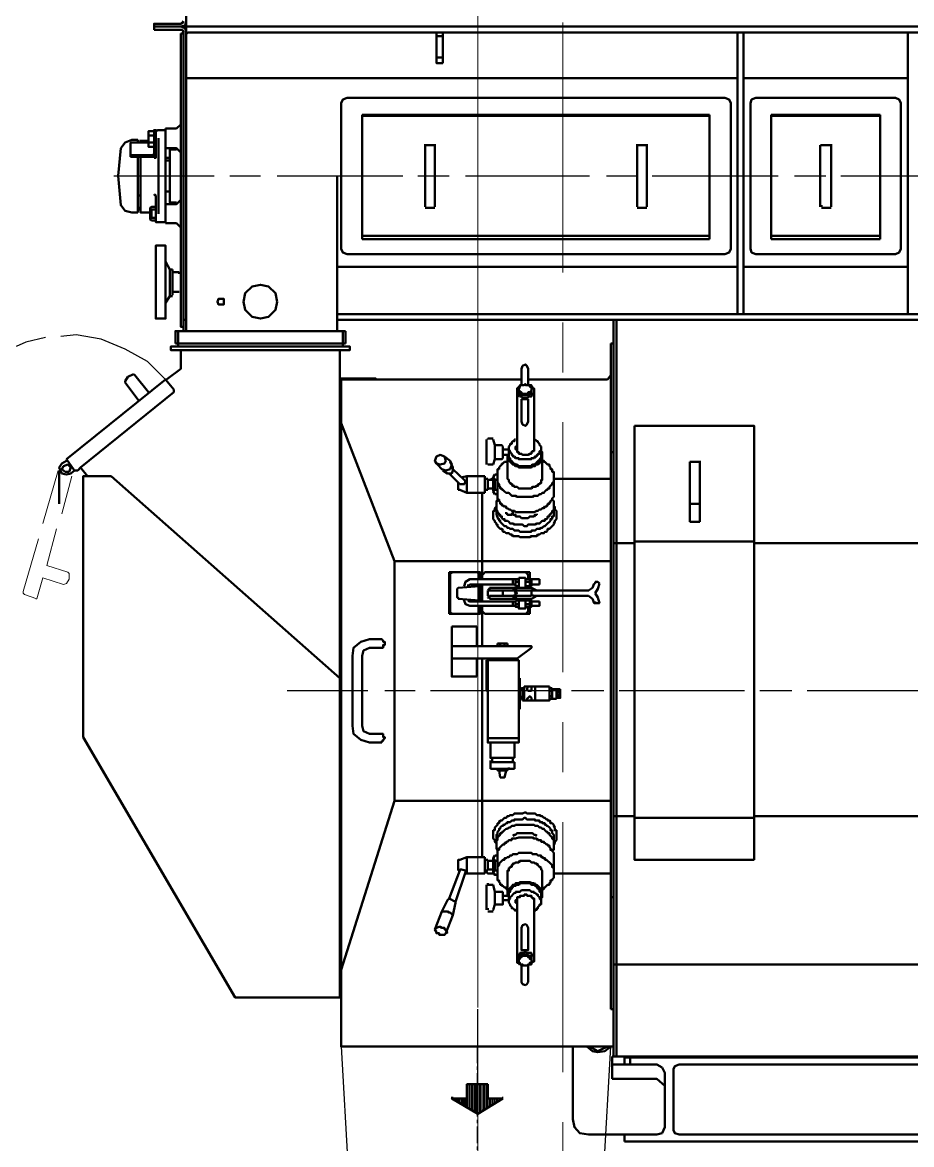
# Model space of a CAD drawing. Header units: millimetres. Extents: x 3220 to 226993, y 817 to 176024.
# Drawn here: x 204621 to 206315, y 140950 to 143088 of the extents above; entities that cross this region are included whole.
import ezdxf

# ---------------------------------------------------------------- set-up
doc = ezdxf.new("R2010")
doc.units = ezdxf.units.MM
doc.linetypes.add('AXES', pattern=[50.8, 31.75, -6.35, 6.35, -6.35])
doc.layers.add('Axe', color=1, linetype='AXES', lineweight=9)

# ---------------------------------------------------------------- blocks, each defined once
blk = doc.blocks.new('section b-c')
at = {"layer": 'Axe', "ltscale": 15}
blk.add_line((15000, -4000), (15000, 33323.9), dxfattribs=at)
blk = doc.blocks.new('PRESSE F')
at = {"color": 1, "linetype": 'Continuous', "lineweight": 20}
for points in [[(0, 255.5), (0, 3395.1)], [(0, 109), (0, -148.5)]]:
    blk.add_lwpolyline(points, dxfattribs=at)
at = {"color": 7, "linetype": 'Continuous', "lineweight": 50, "true_color": 0x000007}
for points in [[(-555.6, 2685.7), (-555.6, 2124.9)], [(-616.9, 2118.7), (-616.9, 2130.1), (-566, 2130.1)], [(1792.6, 2124.9), (-616.9, 2124.9)], [(-616.9, 2118.7), (-566, 2118.7), (-566, 2118.7)], [(-566, 2124.9), (-557.7, 2127), (-555.6, 2135.3)], [(-566, 2130.1), (-562.9, 2132.2), (-560.8, 2135.3)], [(-555.6, 2113.5), (-557.7, 2121.8), (-566, 2124.9)], [(-560.8, 1544.3), (-560.8, 2113.5), (-562.9, 2118.7), (-566, 2118.7)], [(-555.6, 1544.3), (-555.6, 2124.9)], [(-566, 2111.4), (-566, 1552.6), (-566, 1552.6)], [(-560.8, 2111.4), (-566, 2111.4)], [(-552.5, 2113.5), (-555.6, 2111.4)], [(1733.4, 2113.5), (-552.5, 2113.5)], [(-78.9, 2113.5), (-78.9, 2055.3), (-66.5, 2055.3)], [(-66.5, 2106.2), (-78.9, 2106.2)], [(-66.5, 2113.5), (-66.5, 2055.3)], [(494.4, 1576.5), (494.4, 2113.5)], [(505.8, 1576.5), (505.8, 2113.5)], [(819.4, 1576.5), (819.4, 2113.5)], [(-66.5, 2065.7), (-78.9, 2065.7)], [(494.4, 2026.2), (-555.6, 2026.2)], [(819.4, 2026.2), (505.8, 2026.2)], [(-249.3, 1988.8), (-257.6, 1985.7), (-260.7, 1978.5)], [(-249.3, 1988.8), (470.5, 1988.8)], [(481.9, 1978.5), (478.8, 1985.7), (470.5, 1988.8)], [(529.7, 1988.8), (521.4, 1985.7), (519.3, 1978.5)], [(795.5, 1988.8), (529.7, 1988.8)], [(805.9, 1978.5), (802.8, 1985.7), (795.5, 1988.8)], [(-260.7, 1978.5), (-260.7, 1701.2), (-257.6, 1693.9), (-249.3, 1690.8), (470.5, 1690.8)], [(481.9, 1978.5), (481.9, 1701.2)], [(519.3, 1978.5), (519.3, 1701.2)], [(805.9, 1978.5), (805.9, 1701.2)], [(-220.2, 1956.6), (441.4, 1956.6)], [(-220.2, 1956.6), (-220.2, 1719.9)], [(-220.2, 1954.6), (441.4, 1954.6)], [(441.4, 1956.6), (441.4, 1719.9)], [(766.5, 1956.6), (558.7, 1956.6)], [(558.7, 1956.6), (558.7, 1719.9)], [(766.5, 1954.6), (558.7, 1954.6)], [(766.5, 1956.6), (766.5, 1719.9)], [(-616.9, 1925.5), (-627.3, 1925.5), (-627.3, 1903.7)], [(-616.9, 1882.9), (-616.9, 1927.6), (-613.8, 1927.6)], [(-613.8, 1876.7), (-613.8, 1927.6)], [(-610.7, 1927.6), (-613.8, 1925.5), (-613.8, 1925.5)], [(-595.1, 1927.6), (-610.7, 1927.6)], [(-595.1, 1930.7), (-574.3, 1930.7), (-566, 1938)], [(-595.1, 1927.6), (-595.1, 1930.7)], [(-595.1, 1750), (-595.1, 1927.6), (-595.1, 1927.6)], [(-659.5, 1908.9), (-671.9, 1903.7), (-680.3, 1893.3)], [(-627.3, 1903.7), (-661.6, 1903.7), (-661.6, 1876.7)], [(-648.1, 1908.9), (-659.5, 1908.9), (-659.5, 1908.9)], [(-648.1, 1908.9), (-648.1, 1903.7)], [(-642.9, 1906.8), (-642.9, 1908.9), (-642.9, 1908.9)], [(-642.9, 1903.7), (-642.9, 1906.8)], [(-642.9, 1906.8), (-627.3, 1906.8)], [(-627.3, 1900.6), (-627.3, 1922.4)], [(-627.3, 1917.2), (-616.9, 1917.2), (-616.9, 1917.2)], [(-627.3, 1903.7), (-616.9, 1903.7)], [(-627.3, 1903.7), (-627.3, 1895.4), (-627.3, 1895.4)], [(-616.9, 1917.2), (-613.8, 1917.2)], [(-616.9, 1903.7), (-613.8, 1903.7)], [(-608.6, 1767.6), (-608.6, 1912), (-608.6, 1912)], [(-680.3, 1893.3), (-685.4, 1840.3), (-680.3, 1784.2), (-671.9, 1773.9), (-659.5, 1770.7), (-648.1, 1770.7)], [(-661.6, 1879.8), (-619, 1879.8), (-616.9, 1882.9)], [(-627.3, 1895.4), (-616.9, 1895.4)], [(-619, 1876.7), (-616.9, 1876.7), (-613.8, 1882.9)], [(-595.1, 1893.3), (-595.1, 1895.4)], [(-595.1, 1893.3), (-574.3, 1893.3), (-566, 1885)], [(-586.8, 1890.2), (-586.8, 1893.3)], [(-586.8, 1890.2), (-586.8, 1789.4), (-586.8, 1789.4)], [(-586.8, 1890.2), (-574.3, 1890.2)], [(-100.7, 1898.5), (-100.7, 1900.6)], [(-100.7, 1781.1), (-100.7, 1898.5), (-82, 1898.5)], [(-82, 1898.5), (-82, 1900.6)], [(-82, 1898.5), (-82, 1781.1)], [(303.3, 1898.5), (303.3, 1900.6)], [(303.3, 1898.5), (303.3, 1781.1)], [(322, 1781.1), (322, 1898.5), (303.3, 1898.5)], [(322, 1898.5), (322, 1900.6)], [(652.2, 1898.5), (652.2, 1781.1)], [(654.3, 1898.5), (654.3, 1900.6)], [(673, 1781.1), (673, 1898.5), (654.3, 1898.5)], [(673, 1898.5), (673, 1900.6)], [(-661.6, 1876.7), (-619, 1876.7), (-619, 1876.7)], [(-648.1, 1876.7), (-648.1, 1770.7)], [(-642.9, 1773.9), (-642.9, 1876.7)], [(-616.9, 1874.6), (-613.8, 1874.6), (-613.8, 1876.7)], [(-595.1, 1869.4), (-586.8, 1869.4)], [(-593, 1876.7), (-593, 1874.6), (-593, 1874.6)], [(-593, 1874.6), (-586.8, 1874.6), (-586.8, 1874.6)], [(-267.9, 1840.3), (-267.9, 1666.9)], [(-267.9, 1840.3), (-267.9, 1544.3)], [(-648.1, 1802.9), (-642.9, 1802.9)], [(-613.8, 1802.9), (-616.9, 1805), (-616.9, 1805)], [(-613.8, 1755.2), (-613.8, 1802.9)], [(-595.1, 1810.2), (-586.8, 1810.2)], [(-642.9, 1779.1), (-648.1, 1779.1)], [(-648.1, 1775.9), (-642.9, 1775.9)], [(-613.8, 1781.1), (-622.1, 1781.1), (-624.2, 1779.1), (-622.1, 1775.9)], [(-624.2, 1779.1), (-624.2, 1757.2)], [(-622.1, 1775.9), (-622.1, 1760.4)], [(-622.1, 1775.9), (-613.8, 1775.9), (-613.8, 1775.9)], [(-595.1, 1786.3), (-574.3, 1786.3), (-566, 1794.6)], [(-595.1, 1786.3), (-595.1, 1789.4)], [(-586.8, 1789.4), (-574.3, 1789.4), (-574.3, 1789.4)], [(-100.7, 1781.1), (-100.7, 1784.2)], [(-100.7, 1779.1), (-82, 1779.1)], [(-82, 1781.1), (-82, 1784.2)], [(303.3, 1781.1), (303.3, 1784.2)], [(322, 1779.1), (303.3, 1779.1)], [(322, 1781.1), (322, 1784.2)], [(654.3, 1781.1), (654.3, 1784.2)], [(673, 1779.1), (654.3, 1779.1)], [(673, 1781.1), (673, 1784.2)], [(-642.9, 1773.9), (-642.9, 1770.7), (-642.9, 1770.7)], [(-642.9, 1770.7), (-624.2, 1770.7)], [(-622.1, 1760.4), (-624.2, 1757.2), (-622.1, 1755.2)], [(-622.1, 1760.4), (-613.8, 1760.4)], [(-622.1, 1755.2), (-613.8, 1755.2)], [(-613.8, 1755.2), (-613.8, 1752.1), (-610.7, 1752.1)], [(-595.1, 1752.1), (-610.7, 1752.1)], [(-595.1, 1750), (-574.3, 1750), (-566, 1741.7)], [(-220.2, 1726.1), (441.4, 1726.1)], [(-220.2, 1719.9), (441.4, 1719.9)], [(766.5, 1726.1), (558.7, 1726.1)], [(766.5, 1719.9), (558.7, 1719.9)], [(-610.7, 1707.4), (-613.8, 1707.4), (-613.8, 1704.3)], [(-613.8, 1704.3), (-613.8, 1571.3)], [(-598.2, 1707.4), (-610.7, 1707.4)], [(-595.1, 1704.3), (-595.1, 1707.4), (-598.2, 1707.4)], [(-595.1, 1704.3), (-595.1, 1571.3)], [(470.5, 1690.8), (478.8, 1693.9), (481.9, 1701.2)], [(519.3, 1701.2), (521.4, 1693.9), (529.7, 1690.8)], [(795.5, 1690.8), (529.7, 1690.8)], [(795.5, 1690.8), (802.8, 1693.9), (805.9, 1701.2)], [(-586.8, 1661.7), (-595.1, 1677.3), (-595.1, 1677.3)], [(-586.8, 1661.7), (-586.8, 1610.8), (-581.6, 1610.8)], [(-586.8, 1661.7), (-581.6, 1661.7), (-581.6, 1661.7)], [(-581.6, 1661.7), (-581.6, 1613.9), (-581.6, 1613.9)], [(-569.1, 1656.5), (-581.6, 1656.5)], [(-569.1, 1653.4), (-569.1, 1656.5)], [(-267.9, 1666.9), (494.4, 1666.9)], [(505.8, 1666.9), (819.4, 1666.9)], [(-586.8, 1610.8), (-595.1, 1598.3), (-595.1, 1598.3)], [(-569.1, 1619.1), (-581.6, 1619.1), (-581.6, 1619.1)], [(-613.8, 1571.3), (-613.8, 1568.2), (-610.7, 1568.2)], [(-598.2, 1568.2), (-610.7, 1568.2)], [(-598.2, 1568.2), (-595.1, 1568.2), (-595.1, 1571.3)], [(-555.6, 1566.1), (-560.8, 1566.1)], [(1733.4, 1576.5), (-267.9, 1576.5)], [(1739.6, 1566.1), (-267.9, 1566.1)], [(899.4, 1566.1), (899.4, 162), (255.5, 162)], [(258.6, 1566.1), (258.6, 162), (258.6, 162)], [(263.8, 162), (263.8, 1566.1)], [(-252.4, 1544.3), (-576.4, 1544.3), (-576.4, 1520.5)], [(-571.2, 1544.3), (-571.2, 1515.3)], [(-560.8, 1552.6), (-566, 1552.6)], [(-257.6, 1544.3), (-257.6, 1515.3)], [(-252.4, 1544.3), (-252.4, 1520.5)], [(-252.4, 1520.5), (-576.4, 1520.5)], [(253.4, 1520.5), (253.4, 252.4)], [(258.6, 1520.5), (253.4, 1520.5)], [(-584.7, 1515.3), (-244.1, 1515.3), (-244.1, 1508), (-584.7, 1508)], [(-584.7, 1515.3), (-584.7, 1508)], [(-584.7, 1515.3), (-584.7, 1508)], [(-244.1, 1515.3), (-244.1, 1508), (-584.7, 1508), (-584.7, 1515.3), (-584.7, 1508)], [(-566, 1508), (-566, 1472.7)], [(-262.8, 1508), (-262.8, 274.2), (-262.8, 274.2)], [(95.5, 1472.7), (93.5, 1477.9), (90.4, 1481), (85.2, 1477.9), (83.1, 1472.7)], [(-656.4, 1462.3), (-666.8, 1457.1), (-671.9, 1448.8)], [(-627.3, 1428), (-653.3, 1460.2), (-656.4, 1462.3)], [(-566, 1472.7), (-593, 1451.9)], [(83.1, 1441.5), (83.1, 1472.7)], [(95.5, 1441.5), (95.5, 1472.7)], [(247.2, 1451.9), (253.4, 1460.2)], [(-595.1, 1451.9), (-784.1, 1300.3), (-784.1, 1300.3)], [(-646, 1411.4), (-671.9, 1446.7), (-671.9, 1448.8)], [(-579.5, 1433.2), (-595.1, 1451.9), (-593, 1451.9)], [(-579.5, 1428), (-579.5, 1433.2), (-579.5, 1433.2)], [(-262.8, 1454), (-194.2, 1454), (-194.2, 1451.9)], [(83.1, 1451.9), (-262.8, 1451.9)], [(-260.7, 1451.9), (-260.7, 180.7), (258.6, 180.7)], [(74.8, 1428), (74.8, 1422.8), (77.9, 1422.8), (80, 1419.7), (83.1, 1419.7), (85.2, 1417.6), (95.5, 1417.6), (95.5, 1419.7), (101.8, 1419.7), (101.8, 1422.8), (103.9, 1422.8), (103.9, 1424.9), (107, 1424.9), (107, 1435.3), (103.9, 1435.3), (103.9, 1438.4), (101.8, 1438.4), (101.8, 1441.5), (90.4, 1441.5), (90.4, 1443.6), (88.3, 1441.5), (80, 1441.5), (80, 1438.4), (77.9, 1438.4), (74.8, 1435.3), (74.8, 1433.2)], [(77.9, 1433.2), (74.8, 1433.2), (74.8, 1315.9)], [(77.9, 1433.2), (77.9, 1428)], [(247.2, 1451.9), (95.5, 1451.9)], [(101.8, 1433.2), (101.8, 1430.1)], [(-579.5, 1428), (-757.1, 1284.7), (-762.3, 1278.5)], [(77.9, 1428), (74.8, 1428), (74.8, 1428)], [(77.9, 1430.1), (77.9, 1428), (80, 1424.9), (83.1, 1422.8), (95.5, 1422.8), (98.7, 1424.9), (101.8, 1424.9), (101.8, 1430.1)], [(95.5, 1411.4), (95.5, 1414.5), (83.1, 1414.5), (83.1, 1411.4)], [(107, 1430.1), (107, 1321), (107, 1321)], [(83.1, 1411.4), (83.1, 1371.9)], [(95.5, 1411.4), (95.5, 1371.9)], [(253.4, 1106.1), (-158.9, 1106.1), (-260.7, 1368.8)], [(83.1, 1371.9), (85.2, 1366.7), (90.4, 1363.6), (93.5, 1366.7), (95.5, 1371.9)], [(-260.7, 1353.2), (-262.8, 1353.2)], [(526.6, 536.9), (526.6, 1363.6), (298.1, 1363.6)], [(526.6, 536.9), (298.1, 536.9), (298.1, 1363.6)], [(16.6, 1327.3), (16.6, 1337.7)], [(16.6, 1300.3), (16.6, 1327.3)], [(18.7, 1339.7), (29.1, 1339.7)], [(18.7, 1337.7), (18.7, 1339.7)], [(32.2, 1327.3), (29.1, 1337.7), (29.1, 1337.7)], [(32.2, 1327.3), (32.2, 1300.3), (29.1, 1289.9)], [(32.2, 1327.3), (45.7, 1327.3)], [(47.8, 1302.4), (47.8, 1324.2), (45.7, 1327.3)], [(71.7, 1337.7), (69.6, 1337.7), (69.6, 1334.6), (66.5, 1334.6), (64.4, 1332.5), (64.4, 1329.4), (61.3, 1329.4), (61.3, 1327.3), (59.2, 1324.2), (59.2, 1319), (61.3, 1315.9), (61.3, 1313.8), (64.4, 1310.7), (64.4, 1308.6), (66.5, 1308.6), (66.5, 1305.5), (69.6, 1305.5), (71.7, 1302.4), (77.9, 1302.4), (77.9, 1300.3), (101.8, 1300.3), (101.8, 1302.4), (107, 1302.4), (109, 1305.5), (112.2, 1305.5), (112.2, 1308.6), (114.2, 1308.6), (114.2, 1310.7), (117.4, 1310.7), (117.4, 1315.9), (120.5, 1315.9), (120.5, 1324.2), (117.4, 1327.3), (117.4, 1329.4), (114.2, 1332.5), (114.2, 1334.6), (112.2, 1334.6), (109, 1337.7), (107, 1337.7)], [(-63.4, 1305.5), (-71.7, 1308.6), (-78.9, 1305.5), (-82, 1297.2), (-76.9, 1289.9)], [(-63.4, 1305.5), (-71.7, 1308.6), (-78.9, 1305.5), (-82, 1297.2), (-78.9, 1292), (-71.7, 1289.9), (-63.4, 1292), (-61.3, 1297.2)], [(-53, 1297.2), (-63.4, 1305.5), (-61.3, 1297.2)], [(47.8, 1319), (59.2, 1319)], [(47.8, 1308.6), (59.2, 1308.6)], [(56.1, 1266), (56.1, 1308.6), (56.1, 1302.4), (59.2, 1302.4), (59.2, 1297.2), (61.3, 1297.2), (61.3, 1295.1), (64.4, 1292), (66.5, 1289.9), (69.6, 1289.9), (71.7, 1286.8), (74.8, 1286.8), (77.9, 1284.7), (101.8, 1284.7), (103.9, 1286.8), (109, 1286.8), (109, 1289.9), (114.2, 1289.9), (114.2, 1292), (117.4, 1292), (117.4, 1295.1), (120.5, 1295.1), (120.5, 1300.3), (122.6, 1300.3), (122.6, 1313.8), (120.5, 1313.8), (120.5, 1315.9)], [(59.2, 1321), (59.2, 1302.4), (61.3, 1302.4), (61.3, 1297.2), (64.4, 1297.2), (64.4, 1295.1), (66.5, 1295.1), (66.5, 1292), (69.6, 1292), (71.7, 1289.9), (74.8, 1289.9), (77.9, 1286.8), (101.8, 1286.8), (103.9, 1289.9), (109, 1289.9), (109, 1292), (112.2, 1292), (112.2, 1295.1), (114.2, 1295.1), (114.2, 1297.2), (117.4, 1297.2), (117.4, 1300.3), (120.5, 1302.4), (120.5, 1308.6)], [(74.8, 1324.2), (71.7, 1324.2), (71.7, 1319), (74.8, 1319), (74.8, 1313.8), (77.9, 1313.8), (77.9, 1310.7), (83.1, 1310.7), (85.2, 1308.6), (95.5, 1308.6), (98.7, 1310.7), (101.8, 1310.7), (101.8, 1313.8), (103.9, 1313.8), (103.9, 1315.9), (107, 1315.9), (107, 1321)], [(120.5, 1321), (120.5, 1308.6)], [(122.6, 1308.6), (122.6, 1266), (122.6, 1266)], [(258.6, 1313.8), (253.4, 1313.8)], [(-792.4, 1292), (-797.6, 1284.7), (-792.4, 1273.3), (-784.1, 1271.2), (-775.8, 1273.3)], [(-792.4, 1292), (-784.1, 1297.2)], [(-784.1, 1300.3), (-770.6, 1281.6)], [(-757.1, 1284.7), (-743.6, 1268.1), (-743.6, 1268.1)], [(-76.9, 1289.9), (-68.5, 1281.6), (-68.5, 1281.6)], [(-68.5, 1281.6), (-61.3, 1278.5), (-53, 1281.6), (-49.9, 1289.9), (-53, 1297.2)], [(-58.2, 1273.3), (-49.9, 1273.3), (-47.8, 1278.5), (-47.8, 1284.7)], [(-53, 1295.1), (-47.8, 1284.7)], [(16.6, 1289.9), (16.6, 1300.3)], [(18.7, 1289.9), (18.7, 1292)], [(18.7, 1289.9), (29.1, 1289.9)], [(32.2, 1300.3), (45.7, 1300.3), (47.8, 1302.4)], [(37.4, 1254.6), (40.5, 1252.5), (40.5, 1249.4), (42.6, 1247.3), (42.6, 1244.2), (45.7, 1244.2), (45.7, 1242.1), (47.8, 1242.1), (50.9, 1239), (54, 1235.9), (59.2, 1235.9), (61.3, 1233.8), (64.4, 1230.7), (71.7, 1230.7), (74.8, 1228.6), (103.9, 1228.6), (107, 1230.7), (114.2, 1230.7), (117.4, 1233.8), (120.5, 1233.8), (122.6, 1235.9), (125.7, 1235.9), (127.7, 1239), (130.9, 1242.1), (132.9, 1242.1), (132.9, 1244.2), (136.1, 1244.2), (136.1, 1247.3), (138.1, 1249.4), (141.2, 1252.5), (141.2, 1254.6), (144.4, 1257.7), (144.4, 1276.4), (141.2, 1276.4), (141.2, 1281.6), (138.1, 1281.6), (138.1, 1284.7), (136.1, 1286.8), (136.1, 1289.9), (132.9, 1289.9), (130.9, 1292), (127.7, 1295.1), (125.7, 1295.1), (125.7, 1297.2), (122.6, 1297.2)], [(56.1, 1297.2), (54, 1295.1), (50.9, 1295.1), (47.8, 1292), (45.7, 1292), (45.7, 1289.9), (42.6, 1286.8), (40.5, 1284.7), (40.5, 1281.6), (37.4, 1281.6), (37.4, 1225.5)], [(422.7, 1295.1), (404, 1295.1), (404, 1295.1)], [(404, 1180.8), (404, 1295.1)], [(422.7, 1295.1), (422.7, 1297.2)], [(422.7, 1180.8), (422.7, 1295.1)], [(-797.6, 1278.5), (-797.6, 1215.1)], [(-775.8, 1273.3), (-768.5, 1278.5)], [(-770.6, 1281.6), (-768.5, 1278.5), (-762.3, 1278.5)], [(-699, 1268.1), (-751.9, 1268.1), (-751.9, 770.6), (-462.2, 274.2), (-460.1, 274.2)], [(-699, 1268.1), (-262.8, 882.8)], [(-66.5, 1278.5), (-58.2, 1273.3)], [(-34.3, 1252.5), (-55, 1273.3)], [(-26, 1260.8), (-47.8, 1281.6)], [(-20.8, 1235.9), (-20.8, 1268.1), (-29.1, 1266)], [(13.5, 1268.1), (-20.8, 1268.1)], [(13.5, 1235.9), (13.5, 1268.1)], [(18.7, 1262.9), (13.5, 1262.9)], [(29.1, 1262.9), (27, 1262.9), (23.9, 1260.8), (18.7, 1260.8)], [(18.7, 1262.9), (18.7, 1242.1)], [(29.1, 1239), (29.1, 1266), (32.2, 1271.2)], [(29.1, 1266), (32.2, 1260.8), (32.2, 1260.8)], [(32.2, 1271.2), (37.4, 1271.2)], [(56.1, 1266), (56.1, 1262.9), (59.2, 1260.8), (59.2, 1257.7), (61.3, 1254.6), (64.4, 1252.5), (66.5, 1249.4), (69.6, 1249.4), (69.6, 1247.3), (74.8, 1247.3), (77.9, 1244.2), (101.8, 1244.2), (103.9, 1247.3), (109, 1247.3), (112.2, 1249.4), (114.2, 1249.4), (114.2, 1252.5), (117.4, 1252.5), (117.4, 1254.6), (120.5, 1254.6), (120.5, 1260.8), (122.6, 1260.8), (122.6, 1266)], [(144.4, 1266), (144.4, 1235.9)], [(253.4, 1262.9), (144.4, 1262.9), (144.4, 1262.9)], [(-260.7, 1260.8), (-262.8, 1260.8)], [(-37.4, 1254.6), (-37.4, 1242.1)], [(-37.4, 1242.1), (-34.3, 1242.1), (-34.3, 1242.1)], [(-34.3, 1252.5), (-26, 1252.5), (-23.9, 1257.7), (-26, 1260.8)], [(-20.8, 1235.9), (-34.3, 1242.1)], [(18.7, 1242.1), (13.5, 1242.1)], [(29.1, 1260.8), (18.7, 1260.8)], [(29.1, 1244.2), (18.7, 1244.2)], [(32.2, 1242.1), (29.1, 1239), (32.2, 1233.8)], [(32.2, 1242.1), (32.2, 1260.8), (37.4, 1260.8)], [(32.2, 1242.1), (37.4, 1242.1)], [(13.5, 1235.9), (-20.8, 1235.9)], [(8.3, 1071.8), (8.3, 1235.9)], [(32.2, 1233.8), (37.4, 1233.8)], [(37.4, 1225.5), (37.4, 1220.3), (35.3, 1220.3), (35.3, 1204.7), (37.4, 1201.6), (37.4, 1199.5), (40.5, 1196.4), (40.5, 1194.3), (42.6, 1194.3), (42.6, 1191.2), (45.7, 1191.2), (45.7, 1188.1), (47.8, 1186), (50.9, 1186), (50.9, 1182.9), (56.1, 1182.9), (59.2, 1180.8), (61.3, 1177.7), (66.5, 1177.7), (69.6, 1175.7), (85.2, 1175.7), (88.3, 1172.5), (93.5, 1172.5), (95.5, 1175.7), (109, 1175.7), (112.2, 1177.7), (117.4, 1177.7), (120.5, 1180.8), (122.6, 1182.9), (127.7, 1182.9), (127.7, 1186), (130.9, 1186), (132.9, 1188.1), (132.9, 1191.2), (136.1, 1191.2), (136.1, 1194.3), (138.1, 1194.3), (138.1, 1196.4), (141.2, 1199.5), (141.2, 1201.6), (144.4, 1201.6), (144.4, 1220.3), (141.2, 1223.4), (141.2, 1225.5)], [(37.4, 1225.5), (37.4, 1223.4), (40.5, 1223.4), (40.5, 1220.3), (42.6, 1218.2), (42.6, 1215.1), (45.7, 1215.1), (45.7, 1212), (47.8, 1212), (50.9, 1209.9), (54, 1209.9), (54, 1206.8), (56.1, 1206.8), (59.2, 1204.7), (61.3, 1204.7), (64.4, 1201.6), (69.6, 1201.6), (71.7, 1199.5), (107, 1199.5), (112.2, 1201.6), (114.2, 1201.6), (117.4, 1204.7), (120.5, 1204.7), (122.6, 1206.8), (125.7, 1206.8), (127.7, 1209.9), (130.9, 1209.9), (130.9, 1212), (132.9, 1212), (132.9, 1215.1), (136.1, 1215.1), (136.1, 1218.2), (138.1, 1218.2), (138.1, 1220.3), (141.2, 1223.4), (141.2, 1225.5), (144.4, 1228.6), (144.4, 1235.9)], [(35.3, 1209.9), (32.2, 1206.8), (32.2, 1201.6), (29.1, 1201.6), (29.1, 1186), (32.2, 1182.9), (32.2, 1180.8), (35.3, 1177.7), (35.3, 1175.7), (37.4, 1175.7), (37.4, 1172.5), (40.5, 1169.4), (42.6, 1167.3), (45.7, 1167.3), (47.8, 1164.2), (47.8, 1162.1), (50.9, 1162.1), (54, 1159), (59.2, 1159), (61.3, 1157), (64.4, 1157), (66.5, 1153.8), (77.9, 1153.8), (80, 1151.8), (98.7, 1151.8), (101.8, 1153.8), (112.2, 1153.8), (114.2, 1157), (117.4, 1157), (120.5, 1159), (125.7, 1159), (127.7, 1162.1), (130.9, 1162.1), (132.9, 1164.2), (132.9, 1167.3), (136.1, 1167.3), (138.1, 1169.4), (141.2, 1172.5), (144.4, 1175.7), (144.4, 1177.7), (146.4, 1180.8), (146.4, 1182.9), (149.6, 1186), (149.6, 1201.6), (146.4, 1204.7), (146.4, 1209.9), (144.4, 1209.9)], [(35.3, 1212), (35.3, 1196.4)], [(35.3, 1201.6), (35.3, 1194.3), (37.4, 1191.2), (37.4, 1188.1), (40.5, 1186), (40.5, 1182.9), (42.6, 1182.9), (42.6, 1180.8), (45.7, 1177.7), (47.8, 1175.7), (50.9, 1172.5), (54, 1172.5), (56.1, 1169.4), (59.2, 1169.4), (61.3, 1167.3), (66.5, 1167.3), (69.6, 1164.2), (77.9, 1164.2), (80, 1162.1), (101.8, 1162.1), (101.8, 1164.2), (109, 1164.2), (112.2, 1167.3), (117.4, 1167.3), (120.5, 1169.4), (122.6, 1169.4), (125.7, 1172.5), (127.7, 1172.5), (130.9, 1175.7), (132.9, 1177.7), (136.1, 1180.8), (138.1, 1182.9), (138.1, 1186), (141.2, 1186), (141.2, 1191.2), (144.4, 1191.2), (144.4, 1201.6)], [(54, 1199.5), (54, 1196.4), (56.1, 1196.4), (56.1, 1194.3), (64.4, 1194.3), (64.4, 1196.4), (66.5, 1196.4), (66.5, 1199.5)], [(144.4, 1212), (144.4, 1196.4)], [(422.7, 1215.1), (404, 1215.1)], [(66.5, 1196.4), (66.5, 1194.3), (71.7, 1194.3), (71.7, 1191.2), (80, 1191.2), (83.1, 1188.1), (95.5, 1188.1), (98.7, 1191.2), (107, 1191.2), (109, 1194.3), (112.2, 1194.3), (112.2, 1196.4)], [(422.7, 1180.8), (404, 1180.8)], [(-260.7, 1153.8), (-262.8, 1153.8), (-262.8, 1153.8)], [(298.1, 1140.3), (258.6, 1140.3)], [(526.6, 1143.5), (298.1, 1143.5)], [(899.4, 1140.3), (526.6, 1140.3)], [(-158.9, 649.1), (-158.9, 1106.1)], [(5.2, 1085.3), (-55, 1085.3)], [(-55, 1005.3), (-55, 1085.3)], [(-47.8, 1085.3), (-53, 1082.2), (-53, 1079.1)], [(-53, 1079.1), (-53, 1010.5)], [(-15.6, 1071.8), (-23.9, 1066.6), (-26, 1058.3)], [(-15.6, 1071.8), (71.7, 1071.8)], [(3.1, 1079.1), (3.1, 1082.2), (-2.1, 1085.3)], [(3.1, 1079.1), (3.1, 1071.8)], [(5.2, 1071.8), (5.2, 1085.3)], [(13.5, 1085.3), (11.4, 1082.2), (8.3, 1079.1)], [(8.3, 1082.2), (8.3, 1071.8)], [(98.7, 1085.3), (13.5, 1085.3)], [(66.5, 1061.4), (66.5, 1071.8)], [(71.7, 1058.3), (71.7, 1071.8)], [(77.9, 1071.8), (71.7, 1071.8)], [(71.7, 1058.3), (71.7, 1071.8), (71.7, 1071.8)], [(77.9, 1055.2), (77.9, 1073.9), (77.9, 1073.9)], [(77.9, 1073.9), (88.3, 1073.9)], [(77.9, 1058.3), (77.9, 1071.8), (77.9, 1071.8)], [(90.4, 1055.2), (90.4, 1073.9), (88.3, 1073.9)], [(95.5, 1079.1), (93.5, 1082.2), (90.4, 1085.3)], [(90.4, 1071.8), (101.8, 1071.8)], [(90.4, 1066.6), (98.7, 1066.6), (98.7, 1071.8)], [(90.4, 1071.8), (90.4, 1058.3), (90.4, 1058.3)], [(95.5, 1079.1), (95.5, 1071.8)], [(98.7, 1071.8), (98.7, 1085.3)], [(101.8, 1071.8), (117.4, 1071.8)], [(101.8, 1061.4), (101.8, 1071.8), (101.8, 1071.8)], [(117.4, 1061.4), (117.4, 1071.8), (117.4, 1071.8)], [(117.4, 1061.4), (117.4, 1071.8), (117.4, 1071.8)], [(-37.4, 1055.2), (-39.5, 1053.1), (-39.5, 1053.1)], [(-39.5, 1053.1), (-39.5, 1036.5), (-37.4, 1036.5), (-37.4, 1034.4)], [(3.1, 1058.3), (-37.4, 1055.2)], [(-18.7, 1058.3), (-18.7, 1061.4), (-18.7, 1061.4)], [(-15.6, 1061.4), (-18.7, 1058.3), (-18.7, 1058.3)], [(71.7, 1061.4), (-15.6, 1061.4)], [(3.1, 1061.4), (3.1, 1029.2)], [(3.1, 1058.3), (3.1, 1061.4), (3.1, 1061.4)], [(5.2, 1029.2), (5.2, 1061.4)], [(8.3, 1029.2), (8.3, 1061.4)], [(8.3, 1061.4), (8.3, 1029.2)], [(18.7, 1053.1), (21.8, 1050), (21.8, 1050)], [(18.7, 1039.6), (18.7, 1050)], [(21.8, 1055.2), (101.8, 1055.2), (112.2, 1050)], [(21.8, 1055.2), (21.8, 1050)], [(21.8, 1050), (69.6, 1050), (69.6, 1050)], [(47.8, 1039.6), (47.8, 1050)], [(69.6, 1053.1), (64.4, 1055.2), (64.4, 1055.2)], [(69.6, 1053.1), (69.6, 1055.2)], [(101.8, 1050), (74.8, 1050), (69.6, 1053.1)], [(69.6, 1047.9), (69.6, 1050)], [(69.6, 1042.7), (74.8, 1044.8), (69.6, 1047.9)], [(71.7, 1066.6), (77.9, 1066.6)], [(77.9, 1058.3), (71.7, 1058.3)], [(90.4, 1058.3), (101.8, 1058.3)], [(95.5, 1058.3), (95.5, 1055.2)], [(98.7, 1058.3), (98.7, 1066.6), (98.7, 1066.6)], [(98.7, 1055.2), (98.7, 1058.3)], [(101.8, 1061.4), (117.4, 1061.4)], [(101.8, 1058.3), (101.8, 1061.4), (101.8, 1061.4)], [(101.8, 1050), (101.8, 1039.6)], [(103.9, 1050), (210.8, 1050), (218.1, 1055.2), (221.2, 1063.5)], [(103.9, 1050), (103.9, 1053.1)], [(223.3, 1066.6), (223.3, 1063.5), (221.2, 1063.5)], [(223.3, 1066.6), (228.5, 1066.6)], [(223.3, 1044.8), (228.5, 1053.1), (231.6, 1063.5)], [(231.6, 1063.5), (228.5, 1066.6), (228.5, 1066.6)], [(3.1, 1031.3), (-37.4, 1034.4), (-37.4, 1034.4)], [(-26, 1034.4), (-26, 1031.3), (-23.9, 1024), (-15.6, 1020.9)], [(-18.7, 1031.3), (-15.6, 1029.2), (-15.6, 1029.2)], [(71.7, 1029.2), (-15.6, 1029.2)], [(21.8, 1039.6), (18.7, 1036.5), (18.7, 1036.5)], [(21.8, 1039.6), (69.6, 1039.6), (69.6, 1039.6)], [(21.8, 1034.4), (101.8, 1034.4), (112.2, 1039.6)], [(21.8, 1039.6), (21.8, 1034.4)], [(64.4, 1034.4), (69.6, 1036.5)], [(66.5, 1029.2), (66.5, 1020.9)], [(69.6, 1039.6), (69.6, 1042.7)], [(101.8, 1039.6), (74.8, 1039.6), (69.6, 1036.5)], [(69.6, 1036.5), (69.6, 1039.6)], [(71.7, 1031.3), (71.7, 1018.8)], [(77.9, 1031.3), (71.7, 1031.3)], [(71.7, 1031.3), (71.7, 1018.8), (71.7, 1018.8)], [(74.8, 1034.4), (74.8, 1031.3)], [(93.5, 1034.4), (93.5, 1031.3), (74.8, 1031.3)], [(77.9, 1031.3), (77.9, 1015.7), (77.9, 1015.7)], [(77.9, 1031.3), (77.9, 1018.8), (77.9, 1018.8)], [(101.8, 1029.2), (101.8, 1031.3), (90.4, 1031.3)], [(90.4, 1018.8), (90.4, 1031.3), (90.4, 1031.3)], [(90.4, 1031.3), (90.4, 1015.7), (90.4, 1015.7)], [(95.5, 1034.4), (95.5, 1031.3)], [(98.7, 1031.3), (98.7, 1034.4)], [(98.7, 1024), (98.7, 1031.3), (98.7, 1031.3)], [(101.8, 1029.2), (117.4, 1029.2)], [(101.8, 1029.2), (101.8, 1018.8), (101.8, 1018.8)], [(103.9, 1039.6), (103.9, 1042.7)], [(103.9, 1039.6), (210.8, 1039.6)], [(117.4, 1029.2), (117.4, 1020.9), (117.4, 1020.9)], [(117.4, 1029.2), (117.4, 1020.9), (117.4, 1020.9)], [(221.2, 1026.1), (218.1, 1034.4), (210.8, 1039.6)], [(231.6, 1026.1), (228.5, 1036.5), (223.3, 1044.8)], [(223.3, 1026.1), (223.3, 1029.2), (223.3, 1029.2)], [(5.2, 1005.3), (-55, 1005.3)], [(-53, 1010.5), (-53, 1007.4), (-47.8, 1005.3)], [(-15.6, 1020.9), (71.7, 1020.9)], [(-2.1, 1005.3), (3.1, 1007.4), (3.1, 1010.5)], [(3.1, 1020.9), (3.1, 1010.5)], [(5.2, 1005.3), (5.2, 1020.9)], [(8.3, 944.1), (8.3, 1020.9)], [(8.3, 1020.9), (8.3, 1010.5)], [(8.3, 1010.5), (11.4, 1007.4), (13.5, 1005.3)], [(98.7, 1005.3), (13.5, 1005.3)], [(71.7, 1024), (77.9, 1024)], [(77.9, 1018.8), (71.7, 1018.8)], [(77.9, 1015.7), (88.3, 1015.7)], [(88.3, 1015.7), (90.4, 1015.7), (90.4, 1015.7)], [(90.4, 1024), (98.7, 1024), (98.7, 1018.8)], [(90.4, 1018.8), (101.8, 1018.8)], [(90.4, 1005.3), (93.5, 1007.4), (95.5, 1010.5)], [(95.5, 1010.5), (95.5, 1018.8), (95.5, 1018.8)], [(98.7, 1005.3), (98.7, 1018.8)], [(101.8, 1020.9), (117.4, 1020.9)], [(228.5, 1026.1), (221.2, 1026.1), (221.2, 1026.1)], [(228.5, 1026.1), (231.6, 1026.1), (231.6, 1026.1)], [(-49.9, 888), (-49.9, 981.4), (-49.9, 981.4)], [(-49.9, 978.3), (-49.9, 981.4)], [(-2.1, 981.4), (-49.9, 981.4)], [(-2.1, 944.1), (-2.1, 981.4), (-2.1, 981.4)], [(-206.7, 957.6), (-223.3, 952.4), (-236.8, 940.9), (-238.9, 925.4)], [(-182.8, 957.6), (-206.7, 957.6), (-206.7, 957.6)], [(-206.7, 940.9), (-180.7, 940.9), (-180.7, 946.1), (-177.6, 946.1), (-177.6, 952.4), (-180.7, 952.4), (-180.7, 954.4), (-182.8, 957.6)], [(-49.9, 944.1), (101.8, 944.1), (101.8, 940.9)], [(85.2, 944.1), (-37.4, 944.1)], [(37.4, 949.2), (37.4, 944.1)], [(56.1, 949.2), (37.4, 949.2), (37.4, 949.2)], [(54, 949.2), (40.5, 949.2)], [(42.6, 949.2), (42.6, 944.1)], [(50.9, 949.2), (50.9, 946.1)], [(56.1, 949.2), (56.1, 944.1)], [(-238.9, 925.4), (-238.9, 792.4), (-238.9, 792.4)], [(-206.7, 940.9), (-218.1, 935.7), (-220.2, 925.4)], [(-220.2, 925.4), (-220.2, 792.4), (-220.2, 792.4)], [(74.8, 920.2), (-49.9, 920.2)], [(-2.1, 920.2), (-2.1, 888), (-2.1, 888)], [(8.3, 542.1), (8.3, 920.2)], [(18.7, 917), (18.7, 920.2)], [(40.5, 917), (40.5, 920.2)], [(56.1, 917), (56.1, 920.2)], [(74.8, 920.2), (101.8, 940.9), (101.8, 940.9)], [(16.6, 917), (77.9, 917), (77.9, 760.2)], [(18.7, 858.9), (16.6, 858.9), (16.6, 917)], [(18.7, 917), (18.7, 760.2), (18.7, 760.2)], [(77.9, 917), (74.8, 917)], [(77.9, 917), (77.9, 882.8)], [(-2.1, 885.9), (-49.9, 885.9), (-49.9, 888)], [(-49.9, 885.9), (-49.9, 888)], [(-2.1, 885.9), (-2.1, 888), (-2.1, 888)], [(77.9, 824.6), (80, 824.6), (80, 882.8)], [(77.9, 882.8), (80, 882.8), (80, 882.8)], [(80, 862), (83.1, 862)], [(83.1, 864.1), (85.2, 864.1)], [(83.1, 858.9), (85.2, 858.9)], [(85.2, 840.2), (85.2, 864.1), (88.3, 864.1)], [(88.3, 867.2), (88.3, 840.2)], [(88.3, 867.2), (95.5, 867.2)], [(98.7, 867.2), (95.5, 867.2), (93.5, 862), (95.5, 858.9), (101.8, 858.9), (101.8, 862)], [(98.7, 867.2), (136.1, 867.2)], [(98.7, 840.2), (136.1, 840.2), (136.1, 867.2)], [(101.8, 862), (101.8, 867.2)], [(109, 867.2), (109, 840.2)], [(141.2, 864.1), (136.1, 864.1), (136.1, 843.3), (141.2, 843.3)], [(141.2, 858.9), (136.1, 858.9)], [(149.6, 843.3), (141.2, 843.3), (141.2, 864.1)], [(149.6, 862), (141.2, 862), (141.2, 862)], [(149.6, 843.3), (149.6, 862), (151.6, 862)], [(156.8, 862), (151.6, 862)], [(156.8, 858.9), (151.6, 858.9)], [(156.8, 855.8), (151.6, 855.8)], [(156.8, 855.8), (156.8, 850.6), (151.6, 850.6)], [(156.8, 862), (156.8, 845.4), (156.8, 845.4)], [(156.8, 862), (156.8, 855.8), (156.8, 855.8)], [(80, 845.4), (83.1, 845.4)], [(85.2, 848.5), (83.1, 848.5), (83.1, 843.3), (83.1, 848.5)], [(83.1, 843.3), (85.2, 843.3)], [(85.2, 840.2), (88.3, 840.2)], [(88.3, 840.2), (95.5, 840.2)], [(101.8, 840.2), (101.8, 845.4), (98.7, 848.5), (95.5, 845.4), (93.5, 843.3), (95.5, 840.2), (98.7, 840.2)], [(141.2, 848.5), (136.1, 848.5)], [(151.6, 845.4), (149.6, 845.4)], [(156.8, 850.6), (151.6, 850.6)], [(156.8, 848.5), (151.6, 848.5)], [(156.8, 845.4), (151.6, 845.4)], [(156.8, 850.6), (156.8, 845.4), (156.8, 845.4)], [(-238.9, 792.4), (-236.8, 776.8), (-223.3, 765.4), (-206.7, 760.2)], [(-220.2, 792.4), (-218.1, 782), (-206.7, 776.8)], [(-182.8, 776.8), (-206.7, 776.8)], [(-182.8, 760.2), (-182.8, 763.3), (-180.7, 763.3), (-180.7, 765.4), (-177.6, 768.5), (-177.6, 770.6), (-180.7, 770.6), (-180.7, 776.8), (-182.8, 776.8)], [(-182.8, 760.2), (-206.7, 760.2)], [(18.7, 768.5), (77.9, 768.5)], [(18.7, 760.2), (18.7, 763.3)], [(18.7, 760.2), (77.9, 760.2), (77.9, 760.2)], [(23.9, 731.1), (23.9, 760.2)], [(69.6, 731.1), (69.6, 760.2)], [(69.6, 731.1), (23.9, 731.1), (23.9, 731.1)], [(27, 722.8), (27, 731.1)], [(66.5, 722.8), (66.5, 731.1)], [(69.6, 731.1), (69.6, 734.3)], [(23.9, 722.8), (23.9, 726), (23.9, 726)], [(23.9, 710.4), (23.9, 722.8)], [(23.9, 722.8), (69.6, 722.8), (69.6, 722.8)], [(23.9, 710.4), (23.9, 712.5)], [(23.9, 710.4), (69.6, 710.4)], [(37.4, 707.3), (37.4, 710.4), (37.4, 710.4)], [(37.4, 710.4), (37.4, 707.3), (37.4, 707.3)], [(37.4, 707.3), (56.1, 707.3), (56.1, 707.3)], [(42.6, 693.8), (40.5, 707.3), (40.5, 707.3)], [(42.6, 693.8), (50.9, 693.8), (54, 707.3)], [(54, 707.3), (54, 710.4)], [(56.1, 707.3), (56.1, 710.4), (56.1, 710.4)], [(59.2, 710.4), (59.2, 712.5)], [(69.6, 710.4), (69.6, 722.8)], [(69.6, 710.4), (69.6, 712.5)], [(-158.9, 649.1), (-260.7, 327.1)], [(253.4, 649.1), (-158.9, 649.1)], [(144.4, 566), (146.4, 569.1), (146.4, 571.2), (149.6, 574.3), (149.6, 593), (146.4, 593), (146.4, 598.2), (144.4, 601.3), (144.4, 603.4), (141.2, 606.5), (138.1, 606.5), (138.1, 608.6), (136.1, 611.7), (132.9, 611.7), (132.9, 613.8), (130.9, 613.8), (127.7, 616.9), (125.7, 616.9), (122.6, 620), (120.5, 620), (117.4, 622.1), (112.2, 622.1), (109, 625.2), (93.5, 625.2), (90.4, 627.3), (85.2, 625.2), (69.6, 625.2), (66.5, 622.1), (61.3, 622.1), (59.2, 620), (56.1, 620), (54, 616.9), (50.9, 616.9), (47.8, 613.8), (45.7, 611.7), (42.6, 611.7), (40.5, 608.6), (40.5, 606.5), (37.4, 606.5), (37.4, 603.4), (35.3, 601.3), (32.2, 598.2), (32.2, 593), (29.1, 593), (29.1, 577.4), (32.2, 574.3), (32.2, 571.2), (35.3, 569.1), (35.3, 566)], [(144.4, 577.4), (144.4, 584.7), (141.2, 587.8), (141.2, 593), (138.1, 593), (138.1, 596.1), (136.1, 598.2), (132.9, 601.3), (130.9, 601.3), (130.9, 603.4), (127.7, 603.4), (127.7, 606.5), (122.6, 606.5), (122.6, 608.6), (117.4, 608.6), (117.4, 611.7), (109, 611.7), (109, 613.8), (93.5, 613.8), (90.4, 616.9), (88.3, 616.9), (85.2, 613.8), (69.6, 613.8), (69.6, 611.7), (64.4, 611.7), (61.3, 608.6), (56.1, 608.6), (56.1, 606.5), (54, 606.5), (50.9, 603.4), (47.8, 603.4), (47.8, 601.3), (45.7, 601.3), (42.6, 598.2), (42.6, 596.1), (40.5, 596.1), (40.5, 593), (37.4, 589.9), (37.4, 584.7), (35.3, 584.7), (35.3, 577.4)], [(141.2, 553.6), (141.2, 555.6), (144.4, 555.6), (144.4, 574.3), (141.2, 577.4), (141.2, 579.5), (138.1, 582.6), (136.1, 584.7), (136.1, 587.8), (132.9, 587.8), (132.9, 589.9), (130.9, 589.9), (127.7, 593), (125.7, 596.1), (122.6, 596.1), (120.5, 598.2), (117.4, 598.2), (114.2, 601.3), (109, 601.3), (107, 603.4), (71.7, 603.4), (69.6, 601.3), (64.4, 601.3), (61.3, 598.2), (59.2, 598.2), (56.1, 596.1), (54, 596.1), (50.9, 593), (47.8, 589.9), (45.7, 589.9), (45.7, 587.8), (42.6, 587.8), (42.6, 584.7), (40.5, 582.6), (37.4, 579.5), (37.4, 574.3), (35.3, 574.3), (35.3, 558.7), (37.4, 555.6), (37.4, 553.6)], [(298.1, 620), (258.6, 620)], [(526.6, 616.9), (298.1, 616.9)], [(899.4, 620), (526.6, 620)], [(35.3, 566), (35.3, 579.5)], [(144.4, 540.1), (144.4, 550.4), (141.2, 553.6), (141.2, 555.6), (138.1, 555.6), (138.1, 558.7), (136.1, 560.8), (136.1, 563.9), (132.9, 563.9), (132.9, 566), (130.9, 566), (127.7, 569.1), (125.7, 569.1), (125.7, 571.2), (120.5, 571.2), (120.5, 574.3), (114.2, 574.3), (112.2, 577.4), (107, 577.4), (103.9, 579.5), (77.9, 579.5), (71.7, 577.4), (64.4, 577.4), (64.4, 574.3), (59.2, 574.3), (56.1, 571.2), (54, 571.2), (54, 569.1), (50.9, 569.1), (50.9, 566), (47.8, 566), (45.7, 563.9), (42.6, 560.8), (40.5, 558.7), (40.5, 555.6), (37.4, 555.6), (37.4, 553.6)], [(112.2, 582.6), (109, 584.7), (107, 584.7), (103.9, 587.8), (74.8, 587.8), (71.7, 584.7), (69.6, 584.7), (66.5, 582.6)], [(144.4, 566), (144.4, 579.5)], [(-20.8, 542.1), (-34.3, 536.9), (-37.4, 536.9), (-37.4, 534.9)], [(-37.4, 516.2), (-37.4, 534.9), (-37.4, 534.9)], [(-20.8, 542.1), (-20.8, 511), (-23.9, 511)], [(13.5, 542.1), (-20.8, 542.1)], [(13.5, 542.1), (13.5, 511)], [(18.7, 536.9), (13.5, 536.9)], [(18.7, 516.2), (18.7, 536.9)], [(29.1, 534.9), (18.7, 534.9)], [(32.2, 545.2), (29.1, 540.1), (32.2, 534.9)], [(29.1, 540.1), (29.1, 513), (32.2, 516.2)], [(32.2, 545.2), (37.4, 545.2)], [(32.2, 534.9), (32.2, 516.2), (37.4, 516.2)], [(32.2, 534.9), (37.4, 534.9)], [(37.4, 499.5), (37.4, 553.6), (37.4, 553.6)], [(122.6, 480.9), (125.7, 480.9), (125.7, 484), (127.7, 484), (130.9, 487.1), (132.9, 489.2), (136.1, 489.2), (136.1, 492.3), (138.1, 492.3), (138.1, 497.5), (141.2, 497.5), (141.2, 499.5), (144.4, 502.7), (144.4, 521.4), (141.2, 523.4), (141.2, 526.6), (138.1, 529.7), (136.1, 531.7), (132.9, 534.9), (130.9, 536.9), (127.7, 536.9), (127.7, 540.1), (125.7, 540.1), (122.6, 542.1), (120.5, 542.1), (120.5, 545.2), (114.2, 545.2), (112.2, 547.3), (103.9, 547.3), (101.8, 550.4), (77.9, 550.4), (74.8, 547.3), (66.5, 547.3), (64.4, 545.2), (61.3, 545.2), (59.2, 542.1), (56.1, 542.1), (54, 540.1), (50.9, 540.1), (50.9, 536.9), (47.8, 536.9), (45.7, 534.9), (42.6, 531.7), (40.5, 529.7), (40.5, 526.6), (37.4, 523.4)], [(122.6, 470.5), (122.6, 516.2), (120.5, 518.2), (120.5, 521.4), (117.4, 523.4), (114.2, 526.6), (112.2, 529.7), (109, 529.7), (107, 531.7), (101.8, 531.7), (98.7, 534.9), (80, 534.9), (77.9, 531.7), (71.7, 531.7), (69.6, 529.7), (66.5, 529.7), (66.5, 526.6), (64.4, 526.6), (64.4, 523.4), (61.3, 523.4), (61.3, 521.4), (59.2, 521.4), (59.2, 516.2), (56.1, 516.2), (56.1, 511)], [(144.4, 511), (144.4, 540.1)], [(-34.3, 516.2), (-55, 463.2)], [(-37.4, 516.2), (-34.3, 516.2), (-34.3, 516.2)], [(-31.2, 518.2), (-34.3, 518.2), (-34.3, 516.2)], [(-23.9, 516.2), (-31.2, 518.2), (-31.2, 518.2)], [(-23.9, 513), (-23.9, 516.2), (-23.9, 516.2)], [(13.5, 516.2), (13.5, 513), (16.6, 513), (18.7, 511), (29.1, 511)], [(18.7, 516.2), (13.5, 516.2)], [(29.1, 518.2), (18.7, 518.2)], [(-23.9, 513), (-42.6, 457)], [(13.5, 511), (-20.8, 511)], [(18.7, 489.2), (18.7, 492.3)], [(29.1, 511), (29.1, 513)], [(29.1, 513), (32.2, 507.9), (32.2, 507.9)], [(32.2, 507.9), (37.4, 507.9)], [(37.4, 499.5), (37.4, 497.5), (40.5, 497.5), (40.5, 494.4), (42.6, 492.3), (42.6, 489.2), (45.7, 489.2), (45.7, 487.1), (47.8, 487.1), (50.9, 484), (54, 484), (54, 480.9), (56.1, 480.9)], [(56.1, 470.5), (56.1, 511), (56.1, 511)], [(120.5, 463.2), (120.5, 465.3), (122.6, 465.3), (122.6, 475.7), (120.5, 478.8), (120.5, 480.9), (117.4, 484), (114.2, 487.1), (112.2, 489.2), (109, 489.2), (107, 492.3), (101.8, 492.3), (98.7, 494.4), (80, 494.4), (77.9, 492.3), (71.7, 492.3), (71.7, 489.2), (66.5, 489.2), (66.5, 487.1), (64.4, 487.1), (64.4, 484), (61.3, 484), (61.3, 480.9), (59.2, 480.9), (59.2, 475.7), (56.1, 475.7), (56.1, 468.4)], [(120.5, 470.5), (120.5, 475.7), (117.4, 475.7), (117.4, 480.9), (114.2, 480.9), (114.2, 484), (112.2, 484), (112.2, 487.1), (109, 487.1), (107, 489.2), (101.8, 489.2), (98.7, 492.3), (80, 492.3), (77.9, 489.2), (71.7, 489.2), (71.7, 487.1), (66.5, 487.1), (66.5, 484), (64.4, 484), (64.4, 480.9), (61.3, 480.9), (61.3, 475.7), (59.2, 473.6), (59.2, 470.5)], [(253.4, 511), (144.4, 511)], [(16.6, 489.2), (16.6, 475.7)], [(16.6, 475.7), (16.6, 451.8)], [(18.7, 489.2), (29.1, 489.2)], [(32.2, 451.8), (32.2, 475.7), (29.1, 489.2)], [(32.2, 475.7), (47.8, 475.7), (47.8, 475.7)], [(47.8, 475.7), (47.8, 451.8), (45.7, 451.8)], [(107, 438.3), (109, 441.4), (112.2, 441.4), (112.2, 444.5), (114.2, 444.5), (114.2, 446.6), (117.4, 449.7), (117.4, 451.8), (120.5, 451.8), (120.5, 460.1), (117.4, 463.2), (117.4, 465.3), (114.2, 468.4), (114.2, 470.5), (112.2, 470.5), (109, 473.6), (107, 473.6), (107, 475.7), (101.8, 475.7), (98.7, 478.8), (83.1, 478.8), (80, 475.7), (71.7, 475.7), (71.7, 473.6), (69.6, 473.6), (66.5, 470.5), (64.4, 468.4), (61.3, 465.3), (61.3, 463.2), (59.2, 460.1), (59.2, 454.9), (61.3, 451.8), (61.3, 449.7), (64.4, 446.6), (64.4, 444.5), (66.5, 444.5), (69.6, 441.4), (71.7, 441.4), (71.7, 438.3)], [(-82, 404), (-68.5, 438.3), (-58.2, 460.1), (-55, 463.2), (-42.6, 457), (-42.6, 454.9)], [(-61.3, 396.7), (-47.8, 431), (-42.6, 454.9)], [(16.6, 451.8), (16.6, 441.4)], [(32.2, 451.8), (29.1, 441.4), (29.1, 441.4)], [(32.2, 451.8), (45.7, 451.8)], [(47.8, 468.4), (59.2, 468.4)], [(47.8, 460.1), (59.2, 460.1)], [(59.2, 457), (59.2, 470.5)], [(107, 457), (107, 463.2), (103.9, 463.2), (103.9, 465.3), (101.8, 465.3), (101.8, 468.4), (93.5, 468.4), (93.5, 470.5), (88.3, 470.5), (88.3, 468.4), (80, 468.4), (80, 465.3), (74.8, 465.3), (74.8, 460.1), (71.7, 460.1), (71.7, 454.9), (74.8, 454.9)], [(77.9, 345.8), (74.8, 345.8), (74.8, 460.1)], [(107, 347.9), (107, 457), (107, 457)], [(120.5, 457), (120.5, 470.5)], [(258.6, 465.3), (253.4, 465.3)], [(-47.8, 431), (-49.9, 433.1), (-53, 436.2), (-55, 436.2), (-58.2, 438.3), (-68.5, 438.3)], [(18.7, 441.4), (18.7, 444.5)], [(18.7, 438.3), (29.1, 438.3)], [(95.5, 407.1), (93.5, 412.3), (90.4, 414.4), (85.2, 412.3), (83.1, 407.1)], [(83.1, 366.6), (83.1, 407.1)], [(95.5, 366.6), (95.5, 407.1)], [(83.1, 366.6), (83.1, 364.5), (95.5, 364.5), (95.5, 366.6)], [(74.8, 345.8), (74.8, 340.6), (77.9, 340.6), (80, 337.5), (83.1, 337.5), (85.2, 335.5), (95.5, 335.5), (95.5, 337.5), (101.8, 337.5), (101.8, 340.6), (103.9, 340.6), (103.9, 342.7), (107, 342.7), (107, 354.1), (103.9, 354.1), (103.9, 356.2), (101.8, 356.2), (101.8, 359.3), (93.5, 359.3), (90.4, 361.4), (88.3, 361.4), (88.3, 359.3), (80, 359.3), (80, 356.2), (77.9, 356.2), (74.8, 354.1), (74.8, 351)], [(77.9, 351), (74.8, 351), (74.8, 351)], [(101.8, 347.9), (101.8, 351), (98.7, 354.1), (95.5, 354.1), (95.5, 356.2), (83.1, 356.2), (83.1, 354.1), (80, 354.1), (80, 351), (77.9, 351), (77.9, 347.9)], [(77.9, 345.8), (77.9, 351)], [(101.8, 345.8), (101.8, 347.9)], [(83.1, 337.5), (83.1, 303.3)], [(95.5, 337.5), (95.5, 303.3)], [(899.4, 337.5), (258.6, 337.5)], [(83.1, 303.3), (85.2, 300.1), (90.4, 298.1), (93.5, 300.1), (95.5, 303.3)], [(-260.7, 274.2), (-462.2, 274.2), (-462.2, 274.2)], [(258.6, 252.4), (253.4, 252.4)], [(180.7, 180.7), (180.7, 42.6), (183.8, 27), (194.2, 15.6), (210.8, 13.5)], [(207.7, 180.7), (218.1, 172.4), (228.5, 170.3), (242, 172.4), (253.4, 180.7)], [(247.2, 180.7), (228.5, 172.4), (212.9, 180.7)], [(255.5, 119.4), (255.5, 162)], [(279.4, 162), (279.4, 146.4), (279.4, 146.4)], [(2470.7, 159.9), (279.4, 159.9), (279.4, 159.9)], [(289.8, 146.4), (289.8, 162)], [(356.2, 130.9), (351, 141.2), (340.6, 146.4), (255.5, 146.4)], [(356.2, 130.9), (356.2, 27), (356.2, 27)], [(383.2, 146.4), (374.9, 143.3), (372.8, 138.1)], [(372.8, 138.1), (372.8, 21.8)], [(1593.2, 146.4), (383.2, 146.4)], [(18.7, 109), (-20.8, 109), (-20.8, 82)], [(18.7, 109), (18.7, 82), (47.8, 82)], [(255.5, 119.4), (340.6, 119.4), (356.2, 105.9)], [(-20.8, 82), (-49.9, 82), (-49.9, 82)], [(47.8, 82), (0, 53), (-49.9, 82)], [(340.6, 13.5), (351, 15.6), (356.2, 27)], [(372.8, 21.8), (374.9, 15.6), (383.2, 13.5)], [(383.2, 13.5), (1593.2, 13.5), (1598.3, 15.6), (1600.4, 21.8)], [(340.6, 13.5), (210.8, 13.5)], [(279.4, 13.5), (279.4, 0)], [(279.4, 0), (2470.7, 0)]]:
    blk.add_lwpolyline(points, dxfattribs=at)
at = {"color": 1, "linetype": 'Continuous', "lineweight": 30}
for points in [[(-693.8, 1840.3), (-502.7, 1840.3)], [(-472.5, 1840.3), (-414.4, 1840.3)], [(-382.2, 1840.3), (-143.3, 1840.3)], [(-114.2, 1840.3), (-55, 1840.3)], [(-23.9, 1840.3), (212.9, 1840.3)], [(245.1, 1840.3), (303.3, 1840.3)], [(332.3, 1840.3), (572.2, 1840.3)], [(603.4, 1840.3), (662.6, 1840.3)], [(691.7, 1840.3), (930.6, 1840.3)], [(-823.6, 1531.9), (-861, 1523.6), (-879.7, 1515.3)], [(-595.1, 1451.9), (-629.4, 1486.2), (-671.9, 1510.1), (-717.6, 1528.8), (-765.4, 1537.1), (-794.5, 1534)], [(-209.8, 858.9), (-363.5, 858.9), (-363.5, 858.9)], [(-119.4, 858.9), (-177.6, 858.9)], [(149.6, 858.9), (-90.4, 858.9)], [(239.9, 858.9), (178.6, 858.9)], [(507.9, 858.9), (269, 858.9)], [(598.2, 858.9), (536.9, 858.9)], [(867.2, 858.9), (627.3, 858.9)], [(0, 109), (0, 252.4), (0, 252.4)]]:
    blk.add_lwpolyline(points, dxfattribs=at)
at = {"color": 7, "linetype": 'Continuous', "lineweight": 50, "true_color": 0x000007}
for points in [[(-382.2, 1600.4), (-385.3, 1617), (-398.8, 1629.5), (-414.4, 1632.6), (-430, 1629.5), (-443.5, 1617), (-446.6, 1600.4), (-443.5, 1584.8), (-430, 1571.3), (-414.4, 1568.2), (-398.8, 1571.3), (-385.3, 1584.8)], [(-484, 1600.4), (-484, 1605.6), (-494.4, 1605.6), (-496.4, 1600.4), (-494.4, 1595.2), (-484, 1595.2)], [(77.9, 1433.2), (77.9, 1430.1), (80, 1430.1), (80, 1428), (83.1, 1428), (83.1, 1424.9), (95.5, 1424.9), (95.5, 1428), (98.7, 1428), (101.8, 1430.1), (101.8, 1438.4), (98.7, 1438.4), (98.7, 1441.5), (90.4, 1441.5), (90.4, 1443.6), (88.3, 1441.5), (80, 1441.5), (80, 1438.4), (77.9, 1435.3)], [(-778.9, 1276.4), (-775.8, 1284.7), (-781, 1289.9), (-789.3, 1286.8), (-792.4, 1281.6), (-786.2, 1276.4)], [(83.1, 858.9), (83.1, 864.1)], [(151.6, 862), (151.6, 845.4)], [(-73.7, 409.2), (-78.9, 407.1), (-82, 404), (-78.9, 398.8), (-78.9, 396.7), (-73.7, 396.7), (-73.7, 393.6), (-63.4, 393.6), (-61.3, 396.7), (-58.2, 398.8), (-61.3, 401.9), (-61.3, 404), (-63.4, 404), (-63.4, 407.1), (-68.5, 407.1), (-71.7, 409.2)], [(90.4, 335.5), (93.5, 335.5), (95.5, 337.5), (98.7, 337.5), (98.7, 340.6), (101.8, 340.6), (101.8, 347.9), (98.7, 347.9), (98.7, 351), (95.5, 351), (95.5, 354.1), (85.2, 354.1), (83.1, 351), (80, 351), (80, 347.9), (77.9, 347.9), (77.9, 340.6), (80, 340.6), (80, 337.5), (85.2, 337.5), (85.2, 335.5)]]:
    blk.add_lwpolyline(points, close=True, dxfattribs=at)
at = {"color": 7, "linetype": 'Continuous', "lineweight": 20, "true_color": 0x000007}
for points in [[(-254.4, 1508), (-276.3, 1508)], [(-254.4, 1508), (-276.3, 1508), (-276.3, 1508)], [(-828.8, 1177.7), (-799.7, 1278.5), (-799.7, 1278.5)], [(-792.4, 1196.4), (-773.7, 1268.1), (-773.7, 1268.1)], [(-821.5, 1097.8), (-802.8, 1167.3)], [(-866.2, 1047.9), (-837.1, 1148.6), (-837.1, 1148.6)], [(-821.5, 1097.8), (-781, 1085.3), (-778.9, 1082.2)], [(-840.2, 1034.4), (-828.8, 1073.9)], [(-828.8, 1073.9), (-789.3, 1061.4), (-784.1, 1063.5)], [(-784.1, 1063.5), (-778.9, 1071.8), (-778.9, 1082.2)], [(-866.2, 1047.9), (-866.2, 1044.8), (-864.1, 1042.7)], [(-864.1, 1042.7), (-840.2, 1034.4), (-842.3, 1034.4)]]:
    blk.add_lwpolyline(points, dxfattribs=at)
at = {"color": 7, "linetype": 'Continuous', "lineweight": -2, "true_color": 0x000007}
for points in [[(-20.8, 82), (-20.8, 66.5), (-20.8, 109)], [(-18.7, 64.4), (-18.7, 109)], [(-15.6, 64.4), (-15.6, 109)], [(-10.4, 58.2), (-10.4, 109)], [(-7.3, 58.2), (-7.3, 109)], [(-5.2, 58.2), (-5.2, 109), (-5.2, 56.1)], [(-2.1, 56.1), (-2.1, 109)], [(0, 53), (0, 109)], [(5.2, 58.2), (5.2, 109)], [(8.3, 58.2), (8.3, 109)], [(13.5, 61.3), (13.5, 109)], [(16.6, 64.4), (16.6, 109)], [(18.7, 64.4), (18.7, 109)], [(-49.9, 82), (-49.9, 85.2)], [(-47.8, 82), (-47.8, 85.2)], [(-42.6, 76.9), (-42.6, 82)], [(-39.5, 76.9), (-39.5, 82)], [(-34.3, 74.8), (-34.3, 82)], [(-31.2, 71.7), (-31.2, 82)], [(-29.1, 71.7), (-29.1, 82), (-29.1, 69.6)], [(-26, 69.6), (-26, 82)], [(-23.9, 66.5), (-23.9, 82)], [(18.7, 66.5), (18.7, 82)], [(21.8, 66.5), (21.8, 82)], [(23.9, 69.6), (23.9, 82)], [(29.1, 71.7), (29.1, 82)], [(32.2, 71.7), (32.2, 82)], [(37.4, 76.9), (37.4, 82)], [(40.5, 76.9), (40.5, 82)], [(42.6, 76.9), (42.6, 82), (42.6, 80)], [(45.7, 80), (45.7, 82)], [(47.8, 82), (47.8, 85.2)]]:
    blk.add_lwpolyline(points, dxfattribs=at)
for points in [[(-12.5, 61.3), (-12.5, 109)], [(3.1, 56.1), (3.1, 109)], [(11.4, 61.3), (11.4, 109)], [(-44.7, 80), (-44.7, 82)], [(-37.4, 74.8), (-37.4, 82)], [(27, 69.6), (27, 82)], [(35.3, 74.8), (35.3, 82)]]:
    blk.add_lwpolyline(points, close=True, dxfattribs=at)
blk = doc.blocks.new('ligne presse 22')
at = {"color": 4}
for p, q in [((-422.5, -9307.6), (-312.9, -11166)), ((-12.9, -11166), (91.6, -9307.6))]:
    blk.add_line(p, q, dxfattribs=at)
at = {"layer": 'Axe'}
blk.add_line((-162.9, -9307.6), (-162.9, -11162), dxfattribs=at)
blk.add_blockref('PRESSE F', (-161.8, -9488.3))

msp = doc.modelspace()

# ---------------------------------------------------------------- block references
at = {"color": 2}
msp.add_blockref('section b-c', (190650.8, 135943.7), dxfattribs=at)
msp.add_blockref('ligne presse 22', (205650.8, 150443.7))

doc.saveas('drawing.dxf')
